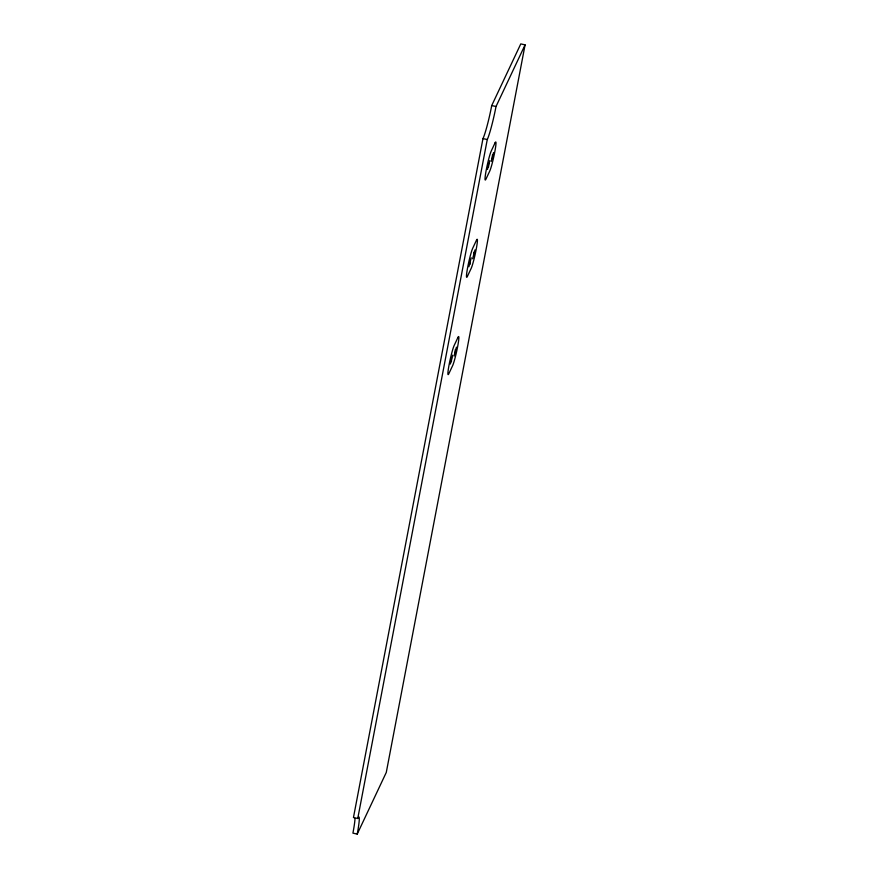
<?xml version="1.0" encoding="UTF-8"?>
<svg xmlns="http://www.w3.org/2000/svg" width="878" height="878" viewBox="0 0 878 878"><rect width="100%" height="100%" fill="white"/><g stroke="black" fill="none" stroke-linecap="round" stroke-linejoin="round"><path stroke-width="1.32" d="M451.424 361.703L451.566 357.489M455.188 353.724L455.331 349.51M469.982 264.41L470.136 260.195M473.747 256.431L473.89 252.216M488.541 167.116L488.695 162.913M492.306 159.137L492.448 154.934M357.214 834.1L386.276 772.453L525.077 44.866L520.786 43.9L491.724 105.547A26.472 2.239 -77.4 0 1 482.977 138.581L353.461 817.517L357.752 818.483A26.472 2.239 -77.4 0 1 357.214 834.1L352.923 833.134A26.472 2.239 -77.4 0 0 355.008 818.483M357.752 818.483L487.268 139.536A26.472 2.239 -77.4 0 0 496.015 106.512L525.077 44.866M487.444 169.454L489.792 160.564M491.197 161.475L493.557 152.585M468.885 266.747L471.234 257.858M472.638 258.769L474.998 249.879M450.326 364.041L452.675 355.151M454.08 356.062L456.439 347.172M491.724 105.547L496.015 106.512M482.977 138.581L487.268 139.536M495.082 142.84L491.329 150.818A15.442 1.306 -77.4 0 0 486.225 170.091A15.442 1.306 -77.4 0 0 485.907 179.2L489.672 171.221A15.442 1.306 -77.4 0 0 494.775 151.96A15.442 1.306 -77.4 0 0 495.082 142.84M476.524 240.133L472.77 248.112A15.442 1.306 -77.4 0 0 467.667 267.384A15.442 1.306 -77.4 0 0 467.348 276.493L471.113 268.514A15.442 1.306 -77.4 0 0 476.216 249.242A15.442 1.306 -77.4 0 0 476.524 240.133M457.965 337.426L454.2 345.405A15.442 1.306 -77.4 0 0 449.108 364.677A15.442 1.306 -77.4 0 0 448.79 373.787L452.554 365.808A15.442 1.306 -77.4 0 0 457.657 346.536A15.442 1.306 -77.4 0 0 457.965 337.426"/></g></svg>
